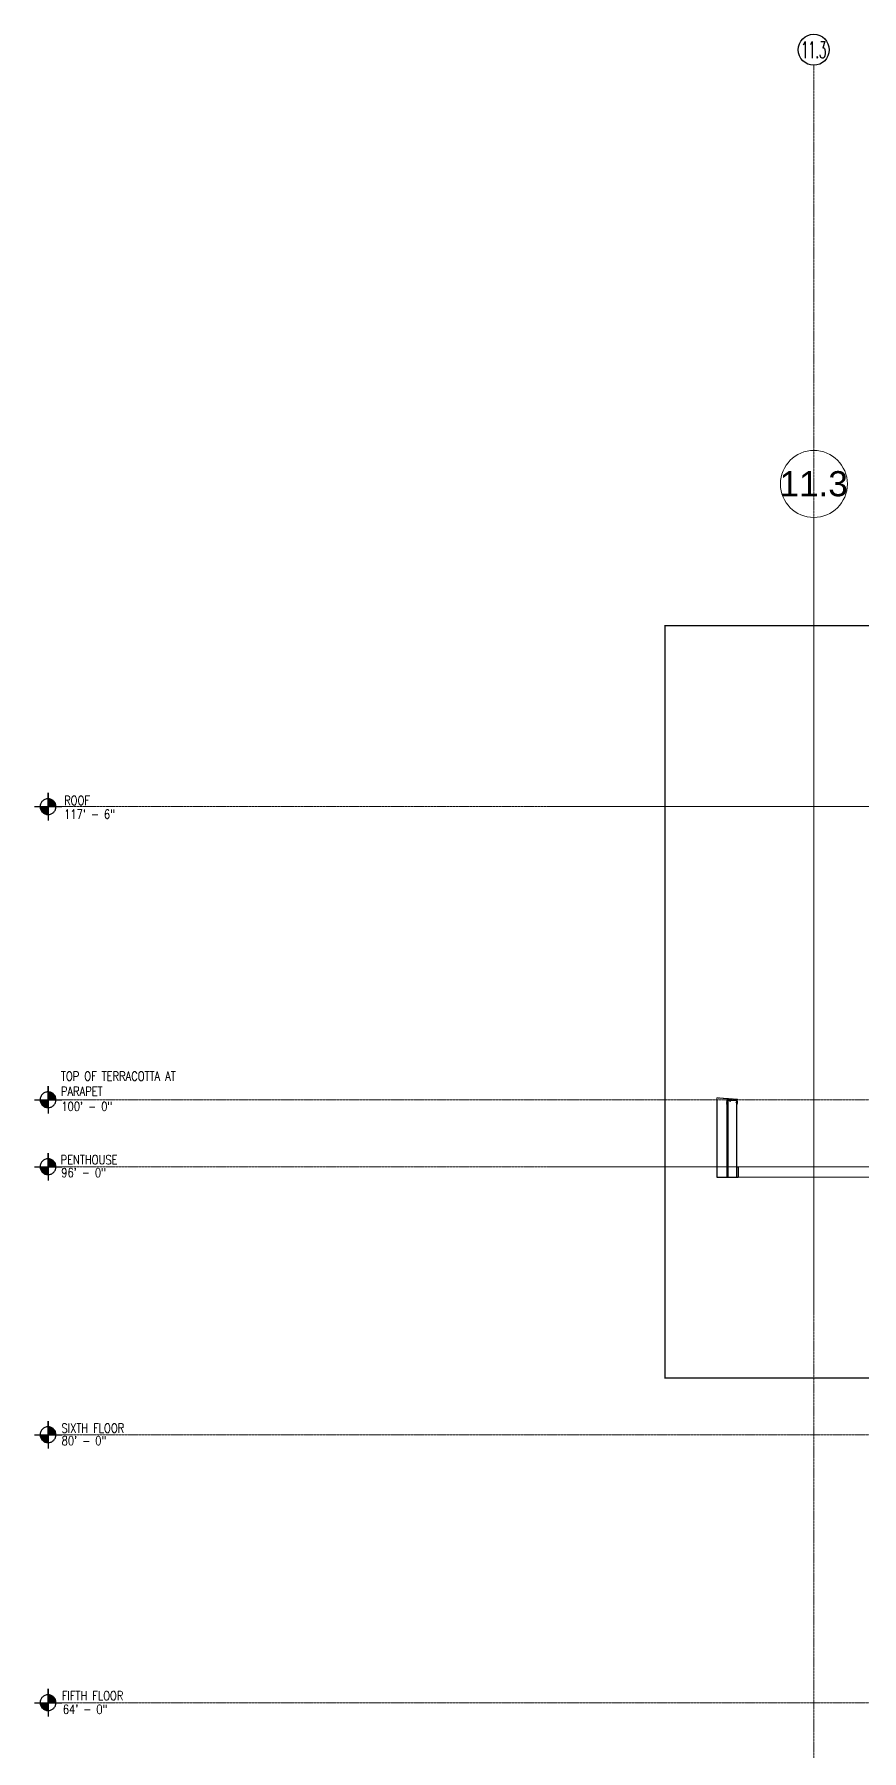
# Model space of a CAD drawing. Header units: inches. Extents: x 841 to 14134, y -5681 to -3225.
# Drawn here: x 841 to 1434, y -4457 to -3227 of the extents above; entities that cross this region are included whole.
import ezdxf
from ezdxf.enums import TextEntityAlignment as Align

# ---------------------------------------------------------------- set-up
doc = ezdxf.new("R2010")
doc.units = ezdxf.units.IN
doc.header["$MEASUREMENT"] = 0
for name, pattern in [('CENTER2', [1.125, 0.75, -0.125, 0.125, -0.125]), ('NBK_CenterX2', [1.083333, 0.666667, -0.125, 0.166667, -0.125]), ('NBK_Hidden2', [0.0625, 0.041667, -0.020833])]:
    doc.linetypes.add(name, pattern=pattern)
doc.layers.get('Defpoints').update_dxf_attribs({"color": 250, "lineweight": 0})
for name, color, linetype, lineweight in [('!Arch2', 8, 'Continuous', 9), ('!Dimension', 50, 'Continuous', 5), ('!Gridline', 112, 'NBK_CenterX2', 5), ('!Gridline @ 1', 112, 'NBK_CenterX2', 5), ('!Hatch', 8, 'Continuous', 5), ('!Misc1', 254, 'Continuous', 5), ('!Misc2', 252, 'NBK_Hidden2', 5), ('!Symbol', 131, 'Continuous', 30), ('S-GRID-IDEN', 1, 'Continuous', 9)]:
    doc.layers.add(name, color=color, linetype=linetype, lineweight=lineweight)
doc.styles.add('Arial Narrow Bold', font='')
doc.styles.add('Arial_1', font='arial.ttf', dxfattribs={"height": 18})
doc.styles.add('Romans', font='romans.shx', dxfattribs={"width": 0.8})
doc.styles.get('Arial Narrow Bold').set_extended_font_data('Arial Narrow', bold=True)

# ---------------------------------------------------------------- blocks, each defined once
blk = doc.blocks.new('A$C5F5E00A7')
for p, q in [((0, -364.2), (0, 207.2)), ((0, -364.2), (0, 207.2)), ((2853.8, 0), (-187.8, 0)), ((2853.8, 0), (-187.8, 0)), ((-187.8, -258), (2853.8, -258)), ((-187.8, -258), (2853.8, -258))]:
    blk.add_line(p, q)
at = {"layer": 'S-GRID-IDEN'}
blk.add_circle((0, 231.2), 24, dxfattribs=at)
blk.add_circle((0, 231.2), 24, dxfattribs=at)
at = {"insert": (-24.6, 240.4), "char_height": 18, "width": 16.968, "attachment_point": 1, "style": 'Arial_1'}
blk.add_mtext('11.3', dxfattribs=at)
blk.add_mtext('11.3', dxfattribs=at)
blk = doc.blocks.new('*U264')
at = {"color": 0, "linetype": 'ByBlock'}
for p, q in [((0.1, -0.01), (-0.1, -0.04)), ((0.1, -0.07), (-0.1, -0.1)), ((0.1, -0.14), (-0.1, -0.16)), ((0.1, -0.2), (-0.1, -0.22)), ((0.1, -0.26), (-0.1, -0.29)), ((0.1, -0.32), (-0.1, -0.35)), ((0.1, -0.39), (-0.1, -0.41)), ((0.1, -0.45), (-0.1, -0.47)), ((0.1, -0.51), (-0.1, -0.54)), ((0.1, -0.57), (-0.1, -0.6)), ((0.1, -0.64), (-0.1, -0.66)), ((0.1, -0.7), (-0.1, -0.72)), ((0.02, -0.75), (-0.01, -0.93)), ((0, -1), (-0.01, -0.93)), ((0.08, -0.75), (0, -1))]:
    blk.add_line(p, q, dxfattribs=at)
blk.add_lwpolyline([(-0.17, 0.06), (0.17, 0.06, -0.999262), (0.17, 0), (-0.17, 0, -1.000932)], format="xyb", close=True)
for points in [[(0.07, 0), (-0.07, 0), (-0.07, -0.02)], [(0.07, 0), (0.1, -0.01), (0.07, -0.03), (0.07, -0.06)], [(-0.07, -0.08), (-0.07, -0.05), (-0.1, -0.04), (-0.07, -0.02)], [(-0.07, -0.14), (-0.07, -0.11), (-0.1, -0.1), (-0.07, -0.08)], [(-0.07, -0.2), (-0.07, -0.17), (-0.1, -0.16), (-0.07, -0.14)], [(-0.07, -0.27), (-0.07, -0.23), (-0.1, -0.22), (-0.07, -0.2)], [(-0.07, -0.33), (-0.07, -0.3), (-0.1, -0.29), (-0.07, -0.27)], [(-0.07, -0.39), (-0.07, -0.36), (-0.1, -0.35), (-0.07, -0.33)], [(-0.07, -0.45), (-0.07, -0.42), (-0.1, -0.41), (-0.07, -0.39)], [(-0.07, -0.52), (-0.07, -0.48), (-0.1, -0.47), (-0.07, -0.45)], [(-0.07, -0.58), (-0.07, -0.55), (-0.1, -0.54), (-0.07, -0.52)], [(-0.07, -0.64), (-0.07, -0.61), (-0.1, -0.6), (-0.07, -0.58)], [(-0.07, -0.7), (-0.07, -0.67), (-0.1, -0.66), (-0.07, -0.64)], [(-0.07, -0.77), (-0.07, -0.73), (-0.1, -0.72), (-0.07, -0.7)], [(0.07, -0.75), (0.08, -0.75), (0.08, -0.93), (0, -1), (-0.08, -0.93), (-0.08, -0.75), (-0.07, -0.75), (-0.07, -0.77)], [(0.07, -0.06), (0.1, -0.07), (0.07, -0.09), (0.07, -0.12)], [(0.07, -0.12), (0.1, -0.14), (0.07, -0.15), (0.07, -0.19)], [(0.07, -0.19), (0.1, -0.2), (0.07, -0.22), (0.07, -0.25)], [(0.07, -0.25), (0.1, -0.26), (0.07, -0.28), (0.07, -0.31)], [(0.07, -0.31), (0.1, -0.32), (0.07, -0.34), (0.07, -0.38)], [(0.07, -0.38), (0.1, -0.39), (0.07, -0.41), (0.07, -0.44)], [(0.07, -0.44), (0.1, -0.45), (0.07, -0.47), (0.07, -0.5)], [(0.07, -0.5), (0.1, -0.51), (0.07, -0.53), (0.07, -0.56)], [(0.07, -0.56), (0.1, -0.57), (0.07, -0.59), (0.07, -0.62)], [(0.07, -0.62), (0.1, -0.64), (0.07, -0.66), (0.07, -0.69)], [(0.07, -0.69), (0.1, -0.7), (0.07, -0.72), (0.07, -0.75)]]:
    blk.add_lwpolyline(points, dxfattribs=at)
for centre, radius, start, end in [((-0.04, -0.93), 0.0417, 132.5802, 180.54553), ((-0.05, -0.94), 0.0414, 11.05734, 109.15345)]:
    blk.add_arc(centre, radius, start, end, dxfattribs=at)
blk = doc.blocks.new('A$C5E8AE244')
at = {"layer": '!Hatch', "const_width": 0.0625}
blk.add_lwpolyline([(-6.4, 1.2), (-7.4, 1.3)], dxfattribs=at)
at = {"layer": '!Hatch'}
blk.add_lwpolyline([(-6.4, 1.1), (-7.4, 1.2), (-7.4, 1.3), (-6.4, 1.2)], close=True, dxfattribs=at)
at = {"layer": '!Misc1'}
blk.add_lwpolyline([(-14.5, 1.8), (-14.5, 1.9), (-14.5, 1.9)], dxfattribs=at)
at = {"layer": '!Misc2'}
for p, q in [((0.3, 0.2), (0.2, -2.1)), ((0.3, -2.1), (0.2, 0.2))]:
    blk.add_line(p, q, dxfattribs=at)
blk.add_lwpolyline([(0.4, -2.1), (0.4, 0.8), (-14.4, 1.9, 0.434812), (-14.5, 1.8), (-14.5, 0.5, 0.645045), (-14.4, 0.4), (-14.1, 0.7), (-14.2, 0.8), (-14.3, 0.6, -0.645045), (-14.4, 0.6), (-14.4, 1.7, -0.434812), (-14.4, 1.8), (0.3, 0.8), (0.3, -2.1)], format="xyb", close=True, dxfattribs=at)
for points in [[(-4.4, 0.2), (-5.4, 0.2), (-6.5, 1.1), (-7.4, 1.2), (-7.4, 1.2), (-6.4, 1.1), (-5.4, 0.2), (-4.4, 0.2)], [(0.1, -2.8), (0.1, 0.1), (-7.4, 0.1), (-7.4, -2.9), (-7.4, -2.9), (-7.4, 0.2), (0.1, 0.2), (0.2, 0.2), (0.2, -2.8)], [(0.2, 0.2), (0.3, 0.2), (0.3, -2.1), (0.2, -2.1)]]:
    blk.add_lwpolyline(points, close=True, dxfattribs=at)
at = {"layer": '!Misc2', "xscale": -1.279102632693, "yscale": 1.279102632693, "zscale": 1.279102632693}
blk.add_blockref('*U264', (-4.9, 0.2), dxfattribs=at)
at = {"layer": '!Misc2', "yscale": 1.279102632693, "zscale": 1.279102632693}
for p, xscale, rotation in [((-7.5, -1.2), -1.279102632693, 90), ((-7.5, -2.5), -1.279102632693, 90), ((0.4, -1.3), 1.279102632693, 270)]:
    blk.add_blockref('*U264', p, dxfattribs=dict(at, xscale=xscale, rotation=rotation))
blk = doc.blocks.new('A$C5F5E02A7')
at = {"lineweight": 30}
for p, q in [((-2630.3, 47.5), (-2630.3, -7.5)), ((-2629.7, 47.5), (-2629.7, -7.5)), ((-2623.1, -7.5), (-2623.1, 47.5)), ((-2623.1, 0), (-2622.3, 0)), ((-2622.3, 0), (-2622.3, -7.5))]:
    blk.add_line(p, q, dxfattribs=at)
for points in [[(-2637.6, 48), (-2637.6, -7.5), (-2622.3, -7.5)], [(-2623.1, 47.5), (-2630.3, 47.5)]]:
    blk.add_lwpolyline(points, dxfattribs=at)
at = {"color": 8, "const_width": 0.125}
blk.add_lwpolyline([(-2623.1, 47.6), (-2630.4, 47.6)], dxfattribs=at)
at = {"linetype": 'NBK_Hidden2'}
blk.add_lwpolyline([(-2630.4, 47.5), (-2623.1, 47.5), (-2623.1, 47.7), (-2630.4, 47.7)], close=True, dxfattribs=at)
blk.add_lwpolyline([(-2622.3, 0), (-1981.2, 0), (-1981.2, -7.5), (-2622.3, -7.5)], close=True)
blk.add_blockref('A$C5E8AE244', (-2623.1, 47.5))
blk = doc.blocks.new('A$C5F5E469F')
at = {"layer": '!Arch2', "color": 1}
blk.add_blockref('A$C5F5E02A7', (2568, 0), dxfattribs=at)
blk = doc.blocks.new('E.L.')
at = {"linetype": 'CENTER2', "ltscale": 60}
h = blk.add_hatch(color=256, dxfattribs=at)
h.paths.add_polyline_path([(0.062, 0), (0, 0), (0, -0.062, 0.414214)])
h.paths.add_polyline_path([(0, 0.062, 0.414214), (-0.062, 0), (0, 0)])
for p, q in [((0.107, 0), (-0.107, 0)), ((0, 0.107), (0, -0.107)), ((0, -0.064), (0, 0.107))]:
    blk.add_line(p, q, dxfattribs=at)
blk.add_circle((0, 0), 0.0618, dxfattribs=at)
blk = doc.blocks.new('SYM_Gridline')
at = {"linetype": 'Continuous', "lineweight": 30}
blk.add_circle((0, 0), 0.25, dxfattribs=at)
at = {"style": 'Arial Narrow Bold'}
blk.add_attdef('GRIDLINE', text='', height=0.2, dxfattribs=at).set_placement((0, 0), align=Align.MIDDLE_CENTER)

msp = doc.modelspace()

# ---------------------------------------------------------------- linework, layer by layer
at = {"layer": '!Gridline'}
for p, q in [((1399.7, -5447, -1349.3), (1399.7, -3249.3, -1349.3)), ((850.8, -3780.7), (4569.1, -3780.7)), ((850.8, -3990.7), (4569.1, -3990.7)), ((850.8, -4038.7, -1349.3), (4569.1, -4038.7, -1349.3)), ((850.8, -4230.7, -1349.3), (4569.1, -4230.7, -1349.3)), ((850.8, -4422.7, -1349.3), (4569.1, -4422.7, -1349.3))]:
    msp.add_line(p, q, dxfattribs=at)
at = {"layer": 'Defpoints', "color": 2, "const_width": 1}
msp.add_lwpolyline([(1293, -3651.1), (4092.6, -3651.1), (4092.6, -4190.1), (1293, -4190.1)], close=True, dxfattribs=at)

# ---------------------------------------------------------------- block references
at = {"layer": '!Gridline @ 1'}
ref = msp.add_blockref('SYM_Gridline', (1399.6, -3238.4, -1349.3), dxfattribs=dict(at, xscale=44.362109156343, yscale=44.362109156343, zscale=44.362109156343))
ref.add_attrib('GRIDLINE', '11.3', dxfattribs={"layer": '0', "height": 12.04, "style": 'Romans', "width": 0.5}).set_placement((1399.6, -3238.4, -3.6), align=Align.MIDDLE_CENTER)
at = {"layer": '!Symbol'}
for p, xscale, yscale, zscale in [((850.8, -3780.7), -91.754114922718, 91.754114922718, 91.754114922718), ((850.8, -3990.7), -91.754114922717, 91.754114922717, 91.754114922717), ((850.8, -4038.7, -1349.3), -91.754114922717, 91.754114922717, 91.754114922717), ((850.8, -4230.7, -1349.3), -91.754114922717, 91.754114922717, 91.754114922717), ((850.8, -4422.7, -1349.3), -91.754114922717, 91.754114922717, 91.754114922717)]:
    msp.add_blockref('E.L.', p, dxfattribs=dict(at, xscale=xscale, yscale=yscale, zscale=zscale))
at = {"color": 1}
msp.add_blockref('A$C5F5E469F', (1399.7, -4038.7), dxfattribs=at)
at = {"layer": 'Defpoints', "color": 1}
msp.add_blockref('A$C5F5E00A7', (1399.7, -3780.7), dxfattribs=at)

# ---------------------------------------------------------------- texts
at = {"layer": '!Dimension', "char_height": 6.5, "attachment_point": 5, "style": 'Romans'}
for s, insert in [('ROOF', (871.6, -3776.3)), ('117\' - 6"', (880.6, -3786.1)), ('100\' - 0"', (878.6, -3995.5)), ('PENTHOUSE', (880.2, -4033.7, -1349.3)), ('96\' - 0"', (876.3, -4042.9, -1349.3)), ('SIXTH FLOOR', (882.9, -4226, -1349.3)), ('80\' - 0"', (876.6, -4235, -1349.3)), ('FIFTH FLOOR', (882.7, -4417.7, -1349.3)), ('64\' - 0"', (877.4, -4427.4, -1349.3))]:
    msp.add_mtext(s, dxfattribs=dict(at, insert=insert))
at = {"layer": '!Dimension', "insert": (928.9, -3979.2), "char_height": 6.5, "width": 137.742, "attachment_point": 5, "style": 'Romans'}
msp.add_mtext('\\pxql;TOP OF TERRACOTTA AT \\PPARAPET', dxfattribs=at)

doc.saveas('drawing.dxf')
